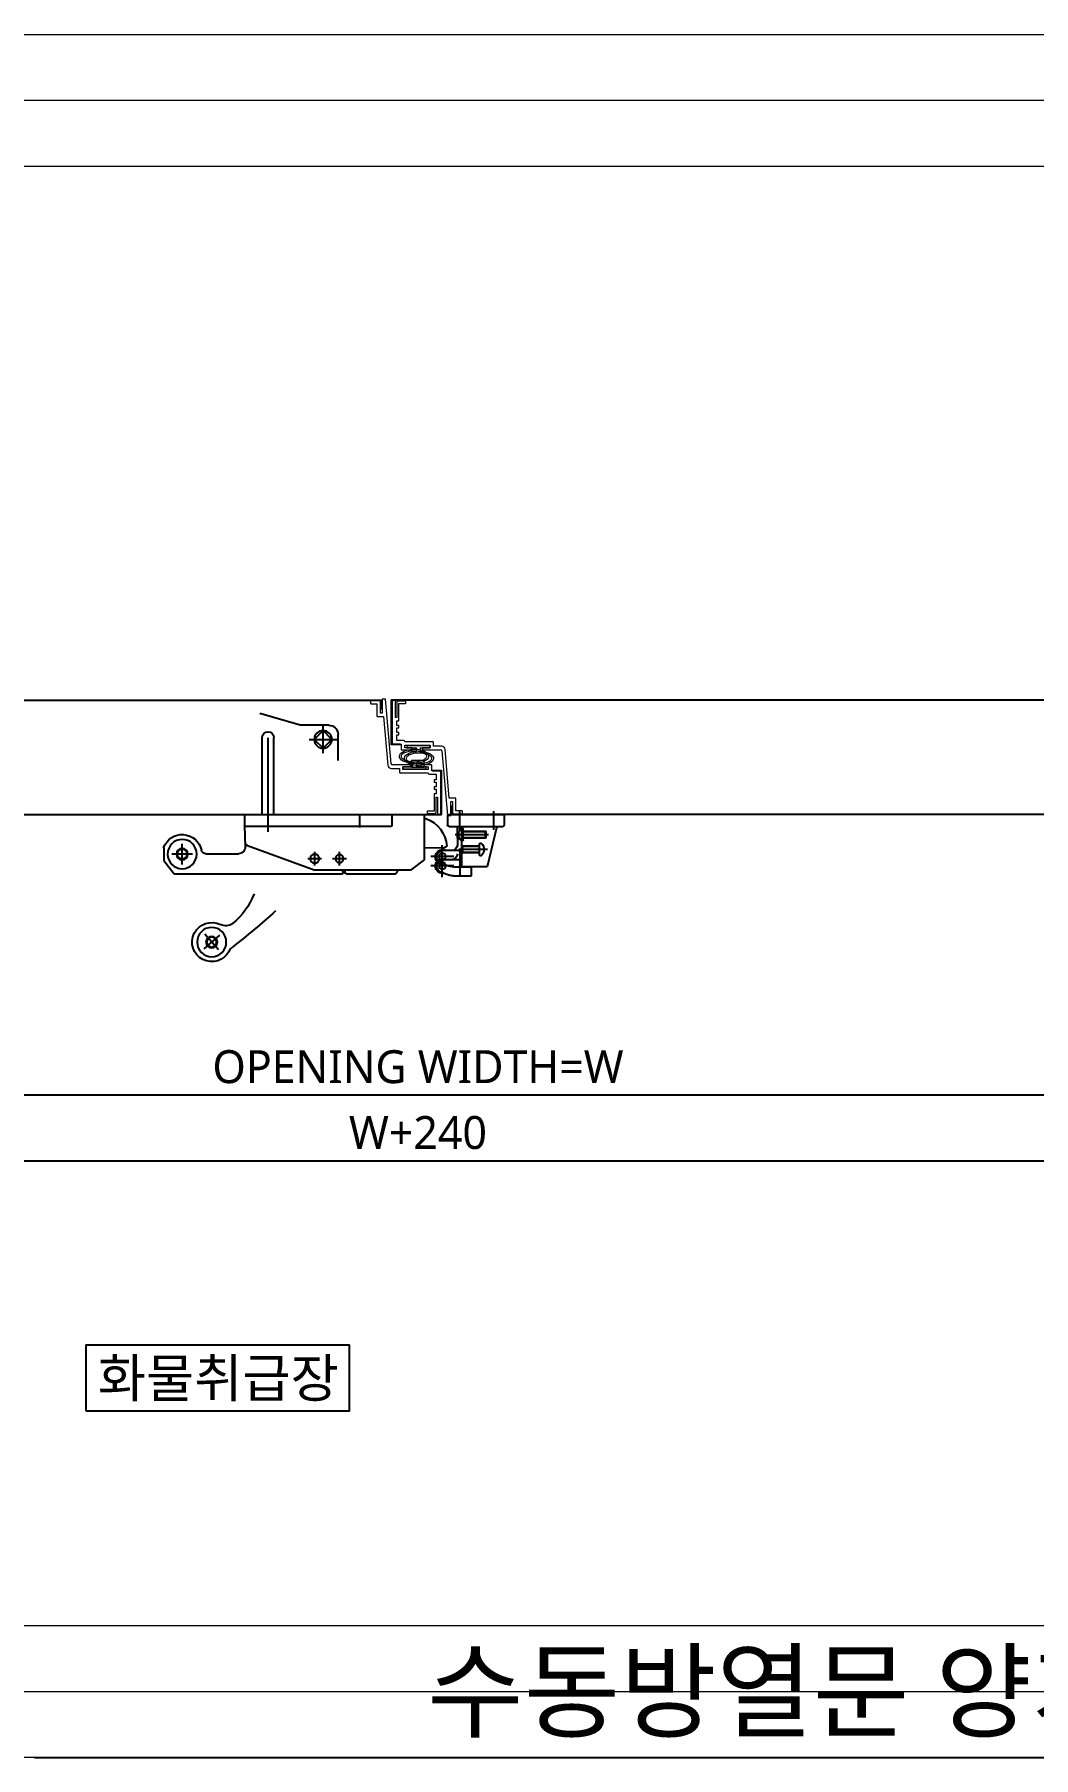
# Model space of a CAD drawing. Header units: millimetres. Extents: x 232323 to 272954, y -5343 to 8721.
# Drawn here: x 246076 to 246986, y -5251 to -3681 of the extents above; entities that cross this region are included whole.
import ezdxf
from ezdxf.enums import TextEntityAlignment as Align

# ---------------------------------------------------------------- set-up
doc = ezdxf.new("R2010")
doc.units = ezdxf.units.MM
doc.header["$MEASUREMENT"] = 0
doc.layers.get('0').update_dxf_attribs({"linetype": 'CONTINUOUS'})
for name, color, linetype, lineweight in [('A-DIMS', 7, 'CONTINUOUS', 25), ('A-MKXX-NAME', 3, 'CONTINUOUS', 25), ('A-MKXX-SYMB', 7, 'CONTINUOUS', 25), ('A-XXXX-FIN1', 255, 'CONTINUOUS', 18), ('A-XXXX-FIN2', 6, 'CONTINUOUS', 20), ('A-XXXX-SYMB', 7, 'CONTINUOUS', 25), ('A-XXXX-TXT1', 3, 'CONTINUOUS', 25)]:
    doc.layers.add(name, color=color, linetype=linetype, lineweight=lineweight)
doc.layers.add('A-XXXX-NPLT', color=144, linetype='CONTINUOUS', lineweight=15, plot=False)
doc.layers.add('MR033~MR037 방열문 및 기타 도어 상세도$0$T', color=2, linetype='CONTINUOUS')
doc.styles.add('HY울릉도L', font='')
doc.styles.add('돋움체', font='')
doc.styles.add('맑은고딕', font='malgun.ttf')
doc.styles.get('HY울릉도L').set_extended_font_data('HYwulM')
doc.styles.get('돋움체').set_extended_font_data('DotumChe')
doc.dimstyles.new('CDIM', dxfattribs={"dimtxt": 3, "dimasz": 1.5, "dimexe": 2, "dimexo": 1, "dimgap": 1, "dimtad": 1, "dimdec": 0, "dimrnd": 0.5, "dimzin": 0, "dimdsep": 32, "dimlunit": 6, "dimtxsty": 'HY울릉도L', "dimblk1": '_CIDOT', "dimblk2": '_CIDOT', "dimsah": 1, "dimcen": 5.5, "dimclrd": 2, "dimclre": 2, "dimclrt": 7, "dimadec": 0, "dimazin": 0, "dimtfac": 1, "dimtdec": 0, "dimtix": 1, "dimtmove": 2, "dimatfit": 1, "dimldrblk": '_CIDOT', "dimfxl": 1, "dimtolj": 1, "dimtzin": 0, "dimlwd": -1, "dimarcsym": 0})

# ---------------------------------------------------------------- blocks, each defined once
blk = doc.blocks.new('_CIDOT')
at = {"color": 0, "linetype": 'ByBlock'}
blk.add_line((2, 0), (-1, 0), dxfattribs=at)
at = {"color": 0, "linetype": 'ByBlock', "const_width": 0.5}
blk.add_lwpolyline([(-0.25, 0, 1), (0.25, 0, 1)], format="xyb", close=True, dxfattribs=at)
blk = doc.blocks.new('*D145')
at = {"layer": 'A-DIMS', "lineweight": -2, "transparency": 16777216}
for p, q in [((245406.1, -4537), (245406.1, -4727)), ((247444.8, -4628.6), (247444.8, -4727))]:
    blk.add_line(p, q, dxfattribs=at)
at = {"layer": 'A-DIMS', "transparency": 16777216}
blk.add_line((245421.1, -4707), (247429.8, -4707), dxfattribs=at)
at = {"layer": 'A-DIMS', "transparency": 16777216, "xscale": 15, "yscale": 15, "zscale": 15, "rotation": 180}
blk.add_blockref('_CIDOT', (245406.1, -4707), dxfattribs=at)
at = {"layer": 'A-DIMS', "transparency": 16777216, "xscale": 15, "yscale": 15, "zscale": 15}
blk.add_blockref('_CIDOT', (247444.8, -4707), dxfattribs=at)
at = {"layer": 'A-DIMS', "color": 3, "transparency": 16777216, "insert": (246425.4, -4681.5), "char_height": 30, "attachment_point": 5, "style": '맑은고딕'}
blk.add_mtext('\\A1;W+240', dxfattribs=at)
blk = doc.blocks.new('*D146')
at = {"layer": 'A-DIMS', "lineweight": -2, "transparency": 16777216}
for p, q in [((245526.1, -4537), (245526.1, -4667)), ((247324.8, -4537), (247324.8, -4667))]:
    blk.add_line(p, q, dxfattribs=at)
at = {"layer": 'A-DIMS', "transparency": 16777216}
blk.add_line((245541.1, -4647), (247309.8, -4647), dxfattribs=at)
at = {"layer": 'A-DIMS', "transparency": 16777216, "xscale": 15, "yscale": 15, "zscale": 15, "rotation": 180}
blk.add_blockref('_CIDOT', (245526.1, -4647), dxfattribs=at)
at = {"layer": 'A-DIMS', "transparency": 16777216, "xscale": 15, "yscale": 15, "zscale": 15}
blk.add_blockref('_CIDOT', (247324.8, -4647), dxfattribs=at)
at = {"layer": 'A-DIMS', "color": 3, "transparency": 16777216, "insert": (246425.4, -4621.5), "char_height": 30, "attachment_point": 5, "style": '맑은고딕'}
blk.add_mtext('\\A1;{\\f@Malgun Gothic|b0|i0|c129|p50;OPENING WIDTH=W}', dxfattribs=at)
blk = doc.blocks.new('MR033~MR037 방열문 및 기타 도어 상세도$0$d handle bottom')
at = {"layer": 'MR033~MR037 방열문 및 기타 도어 상세도$0$T', "color": 8}
for p, q in [((2049460, 145206.7), (2049495, 145216.8)), ((2049432.5, 145194.4), (2049440.2, 145202.1)), ((2049435.2, 145206.7), (2049460, 145206.7)), ((2049440.2, 145182.5), (2049440.2, 145206.3)), ((2049440.2, 145202.1), (2049447.9, 145194.4)), ((2049427.2, 145176.1), (2049427.2, 145198.7)), ((2049452.1, 145194.4), (2049428.3, 145194.4)), ((2049440.2, 145186.7), (2049432.5, 145194.4)), ((2049447.9, 145194.4), (2049440.2, 145186.7)), ((2049482.8, 145128.8), (2049482.8, 145195.8)), ((2049487.9, 145114.1), (2049487.9, 145195.8)), ((2049493.1, 145128.8), (2049493.1, 145195.8)), ((2049282.8, 145128.8), (2049332.3, 145128.8)), ((2049282.8, 145120.3), (2049282.8, 145128.8)), ((2049292.3, 145132), (2049292.3, 145116)), ((2049321.9, 145131.9), (2049321.9, 145115.9)), ((2049332.3, 145128.8), (2049332.3, 145120.3)), ((2049352.4, 145128.8), (2049402.4, 145128.8)), ((2049352.4, 145128.8), (2049352.4, 145089.8)), ((2049380.4, 145128.8), (2049380.4, 145119.8)), ((2049402.4, 145128.8), (2049508.4, 145128.8)), ((2049408.4, 145117.9), (2049408.4, 145129.7)), ((2049508.4, 145128.8), (2049508.4, 145119.8)), ((2049330.8, 145118.8), (2049284.3, 145118.8)), ((2049289.4, 145118.8), (2049297.8, 145083.8)), ((2049325.7, 145111.8), (2049296.7, 145111.8)), ((2049299.2, 145114.8), (2049298.7, 145114.3)), ((2049318.7, 145114.3), (2049298.7, 145114.3)), ((2049298.7, 145109.3), (2049298.7, 145114.3)), ((2049318.7, 145114.8), (2049299.2, 145114.8)), ((2049299.2, 145108.8), (2049299.2, 145114.8)), ((2049318.7, 145107.2), (2049318.7, 145116.4)), ((2049319.8, 145083.8), (2049319.8, 145118.8)), ((2049323.7, 145108.6), (2049323.7, 145118.8)), ((2049381.4, 145118.8), (2049397.4, 145118.8)), ((2049397.4, 145118.8), (2049402.6, 145118.8)), ((2049402.6, 145118.8), (2049507.4, 145118.8)), ((2049507.6, 145101.2), (2049508.1, 145119.2)), ((2049297.4, 145098.8), (2049322.4, 145098.8)), ((2049318.7, 145109.3), (2049298.7, 145109.3)), ((2049298.7, 145109.3), (2049299.2, 145108.8)), ((2049318.7, 145108.8), (2049299.2, 145108.8)), ((2049304.4, 145094.2), (2049304.4, 145103.4)), ((2049304.4, 145101.8), (2049318.9, 145101.8)), ((2049304.4, 145101.3), (2049319.4, 145101.3)), ((2049304.4, 145096.3), (2049319.4, 145096.3)), ((2049304.4, 145095.8), (2049318.9, 145095.8)), ((2049318.9, 145095.8), (2049318.9, 145101.8)), ((2049318.9, 145101.8), (2049319.4, 145101.3)), ((2049319.4, 145096.3), (2049318.9, 145095.8)), ((2049319.4, 145096.3), (2049319.4, 145101.3)), ((2049321.2, 145084.8), (2049321.2, 145096.9)), ((2049322.2, 145097.9), (2049336.2, 145097.9)), ((2049323.7, 145108.6), (2049323.7, 145102.9)), ((2049335.3, 145100.3), (2049352.4, 145099.9)), ((2049336.8, 145084.7), (2049336.8, 145102.7)), ((2049336.8, 145082.7), (2049336.8, 145102.7)), ((2049425.9, 145084.8), (2049425.9, 145096.8)), ((2049447.4, 145084.8), (2049447.4, 145096.8)), ((2049447.9, 145081), (2049505.8, 145102.1)), ((2049541.8, 145095.1), (2049513.6, 145095.1)), ((2049562.4, 145085.8), (2049562.4, 145103.8)), ((2049578.4, 145100.4), (2049578.4, 145089.3)), ((2049297.8, 145083.8), (2049319.8, 145083.8)), ((2049311.3, 145075.8), (2049311.3, 145083.8)), ((2049326.9, 145083.8), (2049312.7, 145083.8)), ((2049321.2, 145076.8), (2049321.2, 145088.9)), ((2049322.2, 145089.9), (2049336.2, 145089.9)), ((2049326.8, 145092.7), (2049346.8, 145092.7)), ((2049326.8, 145084.7), (2049346.8, 145084.7)), ((2049338.9, 145087.6), (2049330.4, 145084.4)), ((2049336.8, 145074.7), (2049336.8, 145094.7)), ((2049352.4, 145089.8), (2049364.4, 145080.8)), ((2049364.4, 145080.8), (2049446.8, 145080.8)), ((2049375.2, 145080.8), (2049376.5, 145078.4)), ((2049419.9, 145090.8), (2049431.9, 145090.8)), ((2049420.9, 145078.8), (2049420.9, 145080.8)), ((2049422.6, 145079.2), (2049423.2, 145080.8)), ((2049441.4, 145090.8), (2049453.4, 145090.8)), ((2049553.4, 145094.8), (2049571.4, 145094.8)), ((2049578.4, 145089.3), (2049569.3, 145077.8)), ((2049326.9, 145075.8), (2049311.3, 145075.8)), ((2049338.9, 145079.6), (2049330.4, 145076.4)), ((2049419.9, 145077.8), (2049377.4, 145077.8)), ((2049569.3, 145077.8), (2049423.5, 145077.8)), ((2049530, 145024.3), (2049543.6, 145012.5)), ((2049530.9, 145011.6), (2049542.7, 145025.2))]:
    blk.add_line(p, q, dxfattribs=at)
for centre, radius in [((2049440.2, 145194.4), 7.68), ((2049336.8, 145092.7), 2.99), ((2049562.4, 145094.8), 12.7), ((2049562.4, 145094.8), 5), ((2049562.4, 145094.8), 4.25), ((2049336.8, 145084.7), 2.99), ((2049425.9, 145090.8), 3.5), ((2049447.4, 145090.8), 4), ((2049536.8, 145018.4), 12.7), ((2049536.8, 145018.4), 5), ((2049536.8, 145018.4), 4.25)]:
    blk.add_circle(centre, radius, dxfattribs=at)
for centre, radius, start, end in [((2049435.2, 145198.7), 8, 90, 180), ((2049487.9, 145195.8), 5.11, 0, 180), ((2049361, 145099.5), 28.2, 111.0023, 175.5782), ((2049284.3, 145120.3), 1.5, 180, 270), ((2049319.7, 145116.4), 1, 47.0318, 180), ((2049315.4, 145111.8), 7.28, 312.9682, 47.0318), ((2049330.8, 145120.3), 1.5, 270, 0), ((2049381.4, 145119.8), 1, 180, 270), ((2049507.4, 145119.8), 1, 270, 0), ((2049562.4, 145094.8), 17, 18.9429, 168.3266), ((2049307.7, 145098.8), 7.28, 132.9682, 227.0318), ((2049303.4, 145103.4), 1, 0, 132.9682), ((2049319.7, 145107.2), 1, 180, 312.9682), ((2049322.2, 145096.9), 1, 90, 180), ((2049328.7, 145102.9), 5, 180, 270), ((2049336.2, 145092.4), 6.5, 256.686, 122.2042), ((2049335.3, 145103.1), 2.75, 209.6141, 271.5123), ((2049336.2, 145092.4), 6, 264.7878, 113.5565), ((2049336.2, 145092.4), 5.5, 300, 90), ((2049504.7, 145105), 3, 290.0383, 358.5), ((2049513.6, 145101.1), 6, 178.5, 270), ((2049541.8, 145099.1), 4, 270, 348.3266), ((2049303.4, 145094.2), 1, 227.0318, 0), ((2049322.2, 145088.9), 1, 90, 180), ((2049322.2, 145084.8), 1, 180, 270), ((2049328.7, 145094.9), 5, 180, 270), ((2049326.9, 145093.8), 10, 270, 290.1954), ((2049336.2, 145084.4), 6.5, 256.686, 122.2042), ((2049336.2, 145084.4), 6, 264.7878, 113.5565), ((2049336.2, 145084.4), 5.5, 300, 90), ((2049446.8, 145083.8), 3, 270, 290.0383), ((2049322.2, 145076.8), 1, 180, 270), ((2049326.9, 145085.8), 10, 270, 290.1954), ((2049377.4, 145078.8), 1, 206.4608, 270), ((2049419.9, 145078.8), 1, 270, 0), ((2049423.5, 145078.8), 1, 157.6745, 270), ((2049555.9, 145081.1), 59.6, 200.4137, 231.4774), ((2049882.2, 145485.9), 595.5, 227.7028, 232.3951), ((2049536.8, 145018.4), 17, 207.2583, 116.7867), ((2049524.6, 145042.5), 10, 234.2217, 296.7867), ((2049512.8, 145006), 10, 27.2583, 53.2944)]:
    blk.add_arc(centre, radius, start, end, dxfattribs=at)

msp = doc.modelspace()

# ---------------------------------------------------------------- linework, layer by layer
at = {"layer": 'A-MKXX-SYMB'}
msp.add_lwpolyline([(246122.9, -4935.1), (246362.9, -4935.1), (246362.9, -4875.1), (246122.9, -4875.1)], close=True, dxfattribs=at)
at = {"layer": 'A-XXXX-FIN2'}
for p, q in [((245539.8, -4286.9), (246392.3, -4286.9)), ((246392.3, -4295.3), (246392.3, -4286.9)), ((246395.9, -4286.4), (246392.7, -4286.4)), ((246392.7, -4286.4), (246392.7, -4299)), ((246401.1, -4345.3), (246395.9, -4286.4)), ((247309.5, -4286.9), (246401.1, -4286.9)), ((246401.1, -4327.8), (246401.1, -4286.9)), ((246404.4, -4287.3), (246403.9, -4287.3)), ((245540.5, -4287.5), (246391.6, -4287.5)), ((246382.2, -4288), (246382.2, -4290.1)), ((246390.1, -4287.5), (246382.8, -4287.5)), ((246382.8, -4290.6), (246388, -4290.6)), ((246388, -4290.6), (246388, -4301.7)), ((246388.5, -4302.2), (246394.1, -4302.2)), ((246391.2, -4299), (246391.2, -4288.5)), ((246392.7, -4299), (246391.2, -4299)), ((246391.6, -4295.3), (246391.6, -4287.5)), ((246392.3, -4295.3), (246391.6, -4295.3)), ((246394.1, -4302.2), (246398, -4346.6)), ((247308.9, -4287.5), (246401.8, -4287.5)), ((246401.8, -4327.2), (246401.8, -4287.5)), ((246401.8, -4289.4), (246401.8, -4291.7)), ((246401.8, -4291.7), (246402.1, -4292)), ((246402.1, -4292), (246401.8, -4292.3)), ((246401.8, -4292.3), (246401.8, -4296.3)), ((246401.8, -4296.3), (246402.1, -4296.5)), ((246402.1, -4296.5), (246401.8, -4296.8)), ((246401.8, -4296.8), (246401.8, -4300.8)), ((246401.8, -4300.8), (246402.1, -4301)), ((246402.1, -4301), (246401.8, -4301.3)), ((246401.8, -4301.3), (246401.8, -4305.3)), ((246404.9, -4303), (246404.9, -4287.8)), ((246406, -4303), (246404.9, -4303)), ((246406, -4289.4), (246406, -4303)), ((246413.8, -4288.3), (246407, -4288.3)), ((246408.1, -4306.2), (246408.1, -4290.4)), ((246408.1, -4290.4), (246413.8, -4290.4)), ((246414.4, -4289.9), (246414.4, -4288.8)), ((246401.8, -4305.3), (246402.1, -4305.5)), ((246402.1, -4305.5), (246401.8, -4305.8)), ((246401.8, -4305.8), (246401.8, -4309.8)), ((246401.8, -4309.8), (246402.1, -4310.1)), ((246402.1, -4310.1), (246401.8, -4310.3)), ((246401.8, -4310.3), (246401.8, -4314.3)), ((246401.8, -4314.3), (246402.1, -4314.6)), ((246402.1, -4314.6), (246401.8, -4314.8)), ((246401.8, -4314.8), (246401.8, -4318.8)), ((246406, -4310.4), (246406, -4306.2)), ((246406, -4306.2), (246408.1, -4306.2)), ((246408.1, -4310.4), (246406, -4310.4)), ((246406, -4316.7), (246406, -4312.5)), ((246406, -4312.5), (246408.1, -4312.5)), ((246408.1, -4316.7), (246406, -4316.7)), ((246408.1, -4312.5), (246408.1, -4310.4)), ((246408.1, -4318.8), (246408.1, -4316.7)), ((246409.5, -4327.8), (246401.1, -4327.8)), ((246401.8, -4318.8), (246402.1, -4319.1)), ((246402.1, -4319.1), (246401.8, -4319.4)), ((246401.8, -4319.4), (246401.8, -4323.3)), ((246401.8, -4323.3), (246402.1, -4323.6)), ((246402.1, -4323.6), (246401.8, -4323.9)), ((246401.8, -4323.9), (246401.8, -4326.6)), ((246409.5, -4327.2), (246401.8, -4327.2)), ((246402.3, -4327.2), (246410.2, -4327.2)), ((246406, -4324), (246406, -4318.8)), ((246406, -4318.8), (246408.1, -4318.8)), ((246412.3, -4324), (246406, -4324)), ((246409.5, -4327.8), (246409.5, -4327.2)), ((246410.2, -4327.2), (246410.2, -4332.4)), ((246410.2, -4332.4), (246420.1, -4332.4)), ((246438.5, -4325.1), (246413.3, -4325.1)), ((246413.3, -4330.8), (246413.3, -4328.2)), ((246413.3, -4328.2), (246436.4, -4328.2)), ((246420.1, -4330.8), (246413.3, -4330.8)), ((246436.4, -4328.9), (246415.1, -4328.9)), ((246415.1, -4328.9), (246415.1, -4330.7)), ((246415.1, -4330.7), (246424.2, -4330.7)), ((246420.1, -4332.4), (246420.1, -4330.8)), ((246424.2, -4330.7), (246424.2, -4333.9)), ((246427.3, -4330.7), (246436.4, -4330.7)), ((246427.3, -4330.7), (246427.3, -4333.8)), ((246436.4, -4330.8), (246429.6, -4330.8)), ((246429.6, -4330.8), (246429.6, -4332.4)), ((246429.6, -4332.4), (246446, -4332.4)), ((246436.4, -4328.2), (246436.4, -4330.8)), ((246436.4, -4330.7), (246436.4, -4328.9)), ((246439.6, -4329.3), (246439.6, -4326.1)), ((246446.9, -4329.3), (246439.6, -4329.3)), ((246447, -4333.4), (246452.2, -4392.3)), ((246453.9, -4376.5), (246450.1, -4332.1)), ((246401.1, -4349.4), (246408.5, -4349.4)), ((246418.5, -4346.3), (246402.1, -4346.3)), ((246408.5, -4349.4), (246408.5, -4352.6)), ((246411.6, -4350.5), (246411.6, -4347.9)), ((246411.6, -4347.9), (246418.5, -4347.9)), ((246420.7, -4348), (246411.6, -4348)), ((246411.6, -4348), (246411.6, -4349.9)), ((246411.6, -4349.9), (246432.9, -4349.9)), ((246418.5, -4347.9), (246418.5, -4346.3)), ((246419.5, -4348.6), (246419.5, -4342.3)), ((246431.1, -4342.3), (246419.5, -4342.3)), ((246431.1, -4348.6), (246419.5, -4348.6)), ((246420.7, -4348), (246420.7, -4344.9)), ((246423.9, -4348), (246423.9, -4344.8)), ((246432.9, -4348), (246423.9, -4348)), ((246437.9, -4346.3), (246427.9, -4346.3)), ((246427.9, -4346.3), (246427.9, -4347.9)), ((246427.9, -4347.9), (246434.7, -4347.9)), ((246431.1, -4348.6), (246431.1, -4342.3)), ((246432.9, -4349.9), (246432.9, -4348)), ((246434.7, -4347.9), (246434.7, -4350.5)), ((246437.9, -4351.5), (246437.9, -4346.3)), ((246409.5, -4353.6), (246434.7, -4353.6)), ((246434.7, -4350.5), (246411.6, -4350.5)), ((246435.8, -4354.7), (246442.1, -4354.7)), ((246445.8, -4351.5), (246437.9, -4351.5)), ((246438.5, -4350.9), (246446.9, -4350.9)), ((246438.5, -4350.9), (246438.5, -4351.5)), ((246438.5, -4351.5), (246446.3, -4351.5)), ((246442.1, -4359.9), (246440, -4359.9)), ((246440, -4359.9), (246440, -4362)), ((246440, -4362), (246442.1, -4362)), ((246442.1, -4354.7), (246442.1, -4359.9)), ((246442.1, -4362), (246442.1, -4366.2)), ((246446, -4355.1), (246446.3, -4354.8)), ((246446.3, -4355.4), (246446, -4355.1)), ((246446, -4359.6), (246446.3, -4359.4)), ((246446.3, -4359.9), (246446, -4359.6)), ((246446, -4364.1), (246446.3, -4363.9)), ((246446.3, -4364.4), (246446, -4364.1)), ((246446.3, -4351.5), (246446.3, -4391.2)), ((246446.3, -4354.8), (246446.3, -4352.1)), ((246446.3, -4359.4), (246446.3, -4355.4)), ((246446.3, -4363.9), (246446.3, -4359.9)), ((246446.3, -4368.4), (246446.3, -4364.4)), ((246446.9, -4350.9), (246446.9, -4391.9)), ((246442.1, -4366.2), (246440, -4366.2)), ((246440, -4366.2), (246440, -4368.3)), ((246440, -4368.3), (246442.1, -4368.3)), ((246442.1, -4372.5), (246440, -4372.5)), ((246440, -4372.5), (246440, -4388.3)), ((246442.1, -4368.3), (246442.1, -4372.5)), ((246442.1, -4389.3), (246442.1, -4375.7)), ((246442.1, -4375.7), (246443.1, -4375.7)), ((246443.1, -4375.7), (246443.1, -4390.9)), ((246446, -4368.6), (246446.3, -4368.4)), ((246446.3, -4368.9), (246446, -4368.6)), ((246446, -4373.2), (246446.3, -4372.9)), ((246446.3, -4373.4), (246446, -4373.2)), ((246446, -4377.7), (246446.3, -4377.4)), ((246446.3, -4377.9), (246446, -4377.7)), ((246446.3, -4372.9), (246446.3, -4368.9)), ((246446.3, -4377.4), (246446.3, -4373.4)), ((246446.3, -4381.9), (246446.3, -4377.9)), ((246459.5, -4376.5), (246453.9, -4376.5)), ((246455.3, -4392.3), (246455.3, -4379.7)), ((246455.3, -4379.7), (246456.9, -4379.7)), ((246456.9, -4379.7), (246456.9, -4390.2)), ((246460, -4388.1), (246460, -4377)), ((245485.2, -4391.9), (246446.9, -4391.9)), ((245485.8, -4391.2), (246446.3, -4391.2)), ((246432.7, -4395), (246431, -4395)), ((246433.7, -4388.8), (246433.7, -4389.9)), ((246440, -4388.3), (246434.2, -4388.3)), ((246434.2, -4390.4), (246441, -4390.4)), ((246443.7, -4391.4), (246444.2, -4391.4)), ((246446, -4382.2), (246446.3, -4381.9)), ((246446.3, -4382.5), (246446, -4382.2)), ((246446, -4386.7), (246446.3, -4386.4)), ((246446.3, -4387), (246446, -4386.7)), ((246446.3, -4386.4), (246446.3, -4382.5)), ((246446.3, -4389.3), (246446.3, -4387)), ((246452.2, -4392.3), (246455.3, -4392.3)), ((246455.8, -4383.5), (246456.4, -4383.5)), ((246455.8, -4383.5), (246455.8, -4391.9)), ((247364.1, -4391.9), (246455.8, -4391.9)), ((246456.4, -4383.5), (246456.4, -4391.2)), ((247363.5, -4391.2), (246456.4, -4391.2)), ((246457.9, -4391.2), (246465.3, -4391.2)), ((246465.3, -4388.1), (246460, -4388.1)), ((246465.8, -4390.7), (246465.8, -4388.6))]:
    msp.add_line(p, q, dxfattribs=at)
for centre, radius, start, end in [((246403.9, -4289.4), 2.1, 90, 180), ((246404.4, -4287.8), 0.525, 0, 90), ((246382.8, -4288), 0.525, 90, 180), ((246382.8, -4290.1), 0.525, 180, 270), ((246388.5, -4301.7), 0.525, 180, 270), ((246390.1, -4288.5), 1.05, 0, 90), ((246407, -4289.4), 1.05, 90, 180), ((246413.8, -4288.8), 0.525, 0, 90), ((246413.8, -4289.9), 0.525, 270, 0), ((246402.3, -4326.6), 0.525, 180, 270), ((246412.3, -4325.1), 1.05, 0, 90), ((246438.5, -4326.1), 1.05, 0, 90), ((246446, -4333.5), 1.05, 5.0131, 90), ((246446.9, -4332.4), 3.15, 5.0131, 90), ((246401.1, -4346.3), 3.15, 185.0131, 270), ((246402.1, -4345.2), 1.05, 185.0131, 270), ((246409.5, -4352.6), 1.05, 180, 270), ((246435.8, -4353.6), 1.05, 180, 270), ((246445.8, -4352.1), 0.525, 0, 90), ((246459.5, -4377), 0.525, 0, 90), ((246434.2, -4388.8), 0.525, 90, 180), ((246434.2, -4389.9), 0.525, 180, 270), ((246441, -4389.3), 1.05, 270, 0), ((246443.7, -4390.9), 0.525, 180, 270), ((246444.2, -4389.3), 2.1, 270, 0), ((246457.9, -4390.2), 1.05, 180, 270), ((246465.3, -4388.6), 0.525, 0, 90), ((246465.3, -4390.7), 0.525, 270, 0)]:
    msp.add_arc(centre, radius, start, end, dxfattribs=at)
at = {"layer": 'A-XXXX-FIN2', "extrusion": (0, 0, -1)}
for centre, major_axis in [((246421.8, -4338.4), (13.3, 0)), ((246426.3, -4340.3), (-13.3, 0))]:
    msp.add_ellipse(centre, major_axis=major_axis, ratio=0.485028, start_param=1.649975, end_param=7.695122, dxfattribs=at)
at = {"layer": 'A-XXXX-FIN2'}
for points in [[(246433.5, -4338.4), (246433.5, -4338.4), (246433.5, -4338.6), (246433.4, -4338.8), (246433.3, -4339.2), (246433.2, -4339.5), (246432.8, -4339.9), (246432.5, -4340.2), (246431.9, -4340.7), (246431.6, -4341), (246430.2, -4341.8), (246429, -4342.2), (246426.3, -4342.9), (246424.8, -4343.2), (246421.7, -4343.4), (246420.1, -4343.3), (246417.1, -4342.9), (246415.7, -4342.6), (246413.5, -4341.8), (246412.7, -4341.4), (246411.5, -4340.7), (246411.1, -4340.3), (246410.5, -4339.7), (246410.3, -4339.4), (246410.1, -4338.9), (246410.1, -4338.7), (246410.1, -4338.3), (246410.1, -4338), (246410.3, -4337.6), (246410.5, -4337.3), (246410.9, -4336.7), (246411.3, -4336.4), (246412.1, -4335.8), (246412.6, -4335.5), (246414.2, -4334.7), (246415.6, -4334.3), (246418.7, -4333.7), (246420.3, -4333.6), (246423.7, -4333.6), (246425.3, -4333.8), (246428.1, -4334.4), (246429.2, -4334.7), (246431, -4335.5), (246431.6, -4335.9), (246432.5, -4336.7), (246432.8, -4337), (246433.3, -4337.6), (246433.4, -4337.9), (246433.4, -4338.2), (246433.5, -4338.3), (246433.5, -4338.4)], [(246414.6, -4340.3), (246414.6, -4340.3), (246414.6, -4340.1), (246414.6, -4339.9), (246414.8, -4339.5), (246414.9, -4339.2), (246415.3, -4338.8), (246415.5, -4338.5), (246416.1, -4338), (246416.5, -4337.7), (246417.8, -4336.9), (246419, -4336.5), (246421.7, -4335.8), (246423.2, -4335.5), (246426.3, -4335.4), (246427.9, -4335.4), (246430.9, -4335.8), (246432.4, -4336.1), (246434.5, -4336.9), (246435.4, -4337.3), (246436.6, -4338), (246437, -4338.4), (246437.6, -4339), (246437.7, -4339.3), (246437.9, -4339.8), (246438, -4340), (246438, -4340.5), (246438, -4340.7), (246437.8, -4341.2), (246437.6, -4341.4), (246437.1, -4342), (246436.8, -4342.3), (246436, -4342.9), (246435.5, -4343.2), (246433.8, -4344), (246432.4, -4344.4), (246429.4, -4345), (246427.7, -4345.1), (246424.4, -4345.1), (246422.7, -4344.9), (246420, -4344.3), (246418.8, -4344), (246417.1, -4343.2), (246416.4, -4342.8), (246415.5, -4342), (246415.2, -4341.7), (246414.8, -4341.1), (246414.7, -4340.8), (246414.6, -4340.5), (246414.6, -4340.4), (246414.6, -4340.3)]]:
    msp.add_open_spline(points, degree=3, knots=[0, 0, 0, 0, 0.087564, 0.175129, 0.175129, 0.350257, 0.350257, 0.525386, 0.525386, 0.700514, 0.700514, 1.075201, 1.075201, 1.449888, 1.449888, 1.824575, 1.824575, 2.199263, 2.199263, 2.493141, 2.493141, 2.734652, 2.734652, 2.934693, 2.934693, 3.134733, 3.134733, 3.334774, 3.334774, 3.534815, 3.534815, 3.734855, 3.734855, 3.934896, 3.934896, 4.333573, 4.333573, 4.73225, 4.73225, 5.130926, 5.130926, 5.463431, 5.463431, 5.736438, 5.736438, 5.959264, 5.959264, 6.18209, 6.18209, 6.283185, 6.283185, 6.283185, 6.283185], dxfattribs=at)
at = {"layer": 'A-XXXX-NPLT'}
for points in [[(247896.1, -5251), (244956.1, -5251), (244956.1, -3680.5), (247896.1, -3680.5)], [(247836.1, -5191), (245016.1, -5191), (245016.1, -3740.5), (247836.1, -3740.5)], [(247776.1, -5131), (245076.1, -5131), (245076.1, -3800.5), (247776.1, -3800.5)]]:
    msp.add_lwpolyline(points, close=True, dxfattribs=at)
at = {"layer": 'A-XXXX-SYMB'}
msp.add_line((246076.1, -5251), (247476.1, -5251), dxfattribs=at)

# ---------------------------------------------------------------- block references
at = {"layer": 'A-XXXX-FIN1', "xscale": -1.049997349910679, "yscale": 1.049997349910679, "zscale": 1.049997349910679}
msp.add_blockref('MR033~MR037 방열문 및 기타 도어 상세도$0$d handle bottom', (2398245.7, -156776.7), dxfattribs=at)

# ---------------------------------------------------------------- texts
at = {"layer": 'A-MKXX-NAME', "style": '돋움체'}
msp.add_text('화물취급장', height=35, dxfattribs=at).set_placement((246243.5, -4905.1), align=Align.MIDDLE_CENTER)
at = {"layer": 'A-XXXX-TXT1', "style": '맑은고딕'}
msp.add_text('수동방열문 양개형 평면도', height=70, dxfattribs=at).set_placement((247447.5, -5246.4), align=Align.BOTTOM_RIGHT)

# ---------------------------------------------------------------- dimensions: what is measured, and where the dimension line sits
at = {"layer": 'A-DIMS'}
dim = msp.add_linear_dim(base=(247444.8, -4707), p1=(245406.1, -4527), p2=(247444.8, -4618.6), text='W+240', dimstyle='CDIM', override={"dimscale": 10, "dimtxsty": '맑은고딕', "dimclrd": 256, "dimclre": 256, "dimclrt": 3}, dxfattribs=at)
dim.commit()
dim.dimension.update_dxf_attribs({"geometry": '*D145', "text_midpoint": (246425.4, -4681.5)})
dim = msp.add_linear_dim(base=(247324.8, -4647), p1=(245526.1, -4527), p2=(247324.8, -4527), angle=180, text='{\\f@Malgun Gothic|b0|i0|c129|p50;OPENING WIDTH=W}', dimstyle='CDIM', override={"dimscale": 10, "dimtxsty": '맑은고딕', "dimclrd": 256, "dimclre": 256, "dimclrt": 3}, dxfattribs=at)
dim.commit()
dim.dimension.update_dxf_attribs({"geometry": '*D146', "text_midpoint": (246425.4, -4621.5)})

doc.saveas('drawing.dxf')
